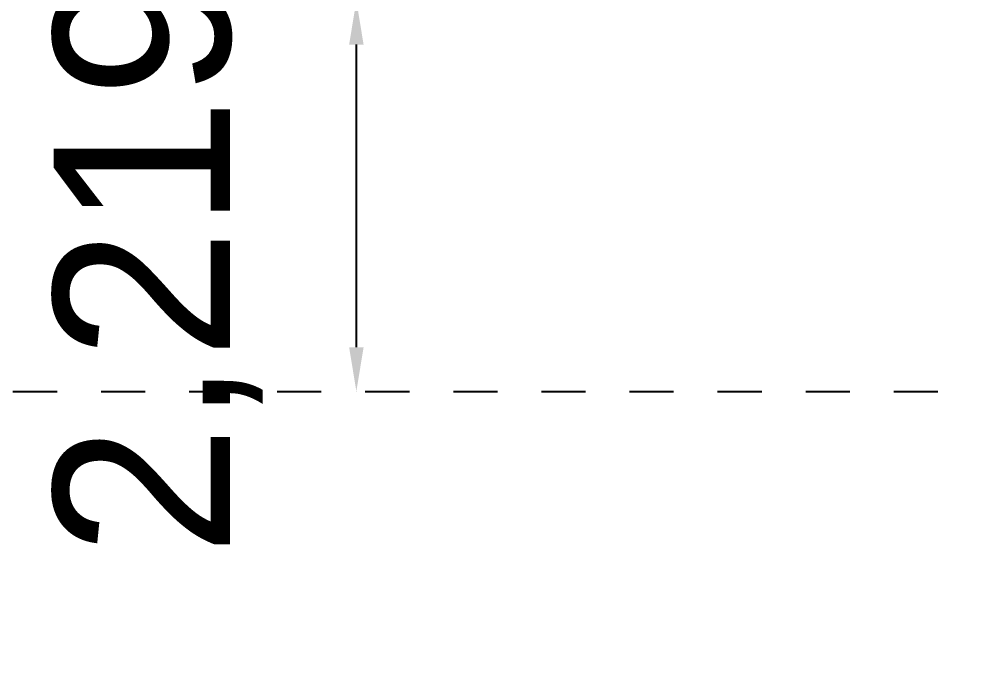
# Model space of a CAD drawing. Header units: millimetres. Extents: x -1 to 276, y -26 to 224.
# Drawn here: x 19.03 to 24.42, y -1.63 to 2.11 of the extents above; entities that cross this region are included whole.
import ezdxf

# ---------------------------------------------------------------- set-up
doc = ezdxf.new("R2010")
doc.units = ezdxf.units.MM
doc.linetypes.add('DASHED', pattern=[0.5, 0.25, -0.25])
doc.layers.add('DIMS', color=3, linetype='Continuous')
doc.layers.add('WAFER', color=1, linetype='DASHED')
doc.dimstyles.new('EZ_DIM', dxfattribs={"dimtxt": 2.5, "dimasz": 2.5, "dimexe": 1.25, "dimexo": 0.625, "dimtad": 1, "dimdec": 4, "dimzin": 0, "dimcen": 2.5, "dimazin": 3, "dimtfac": 1, "dimtmove": 0, "dimatfit": 3})

# ---------------------------------------------------------------- blocks, each defined once
blk = doc.blocks.new('_CLOSEDFILLED')
at = {"color": 0, "linetype": 'BYBLOCK'}
blk.add_solid([(-1, 0.164), (0, 0), (-1, -0.164)], dxfattribs=at)
blk = doc.blocks.new('*D1')
for p, q in [((0, 0), (0, -25)), ((158.75, 0), (158.75, -25)), ((0.25, -25), (75.375, -25)), ((83.375, -25), (158.5, -25))]:
    blk.add_line(p, q)
at = {"layer": 'Defpoints'}
for p in [(0, 0), (158.75, 0), (0, -25)]:
    blk.add_point(p, dxfattribs=at)
at = {"layer": 'DIMS', "xscale": 0.25, "yscale": 0.25, "rotation": 180}
blk.add_blockref('_CLOSEDFILLED', (0, -25), dxfattribs=at)
at = {"layer": 'DIMS', "xscale": 0.25, "yscale": 0.25}
blk.add_blockref('_CLOSEDFILLED', (158.75, -25), dxfattribs=at)
at = {"layer": 'DIMS', "insert": (79.375, -25), "char_height": 1, "attachment_point": 5}
blk.add_mtext('158,7500', dxfattribs=at)
blk = doc.blocks.new('*D3')
for p, q in [((20.94925, 2.21925), (20.94925, 2.21925)), ((20.94925, 0.25), (20.94925, 1.96925)), ((20.94925, 0), (20.94925, 0))]:
    blk.add_line(p, q)
at = {"layer": 'Defpoints'}
for p in [(20.94925, 2.21925), (20.94925, 0), (20.94925, 0)]:
    blk.add_point(p, dxfattribs=at)
at = {"layer": 'DIMS', "xscale": 0.25, "yscale": 0.25}
for p, rotation in [((20.94925, 2.21925), 90), ((20.94925, 0), 270)]:
    blk.add_blockref('_CLOSEDFILLED', p, dxfattribs=dict(at, rotation=rotation))
at = {"layer": 'DIMS', "insert": (19.82425, 1.109625), "char_height": 1, "attachment_point": 5, "rotation": 90}
blk.add_mtext('2,2193', dxfattribs=at)

msp = doc.modelspace()

# ---------------------------------------------------------------- linework, layer by layer
at = {"layer": 'WAFER'}
msp.add_lwpolyline([(0, 0), (158.75, 0), (158.75, 158.75), (0, 158.75), (0, 0)], dxfattribs=at)

# ---------------------------------------------------------------- dimensions: what is measured, and where the dimension line sits
at = {"layer": 'DIMS'}
dim = msp.add_linear_dim(base=(20.94925, 0), p1=(20.94925, 0), p2=(20.94925, 2.21925), angle=90, dimstyle='EZ_DIM', dxfattribs=at)
dim.commit()
dim.dimension.update_dxf_attribs({"geometry": '*D3', "text_midpoint": (19.82425, 1.109625)})
dim = msp.add_linear_dim(base=(0, -25), p1=(0, 0), p2=(158.75, 0), dimstyle='EZ_DIM', dxfattribs=at)
dim.commit()
dim.dimension.update_dxf_attribs({"geometry": '*D1', "text_midpoint": (79.375, -25)})

doc.saveas('drawing.dxf')
